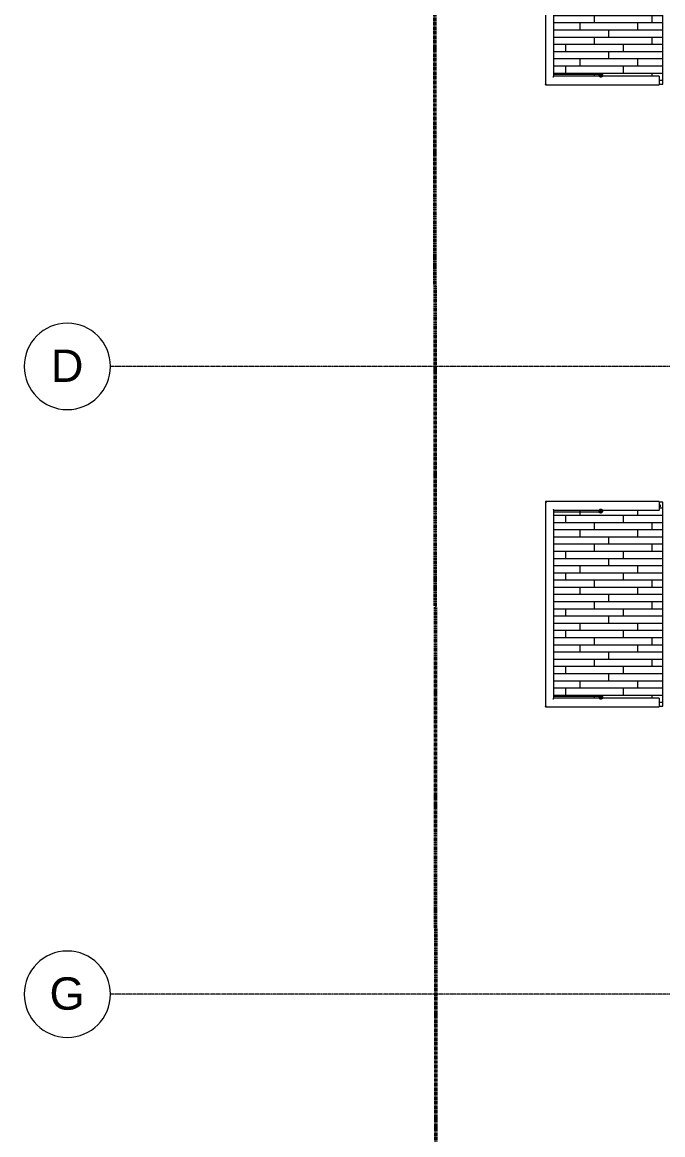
# Model space of a CAD drawing. Header units: inches. Extents: x -4218 to -1830, y 9767 to 12426.
# Drawn here: x -4218 to -3861, y 10389 to 11008 of the extents above; entities that cross this region are included whole.
import ezdxf

# ---------------------------------------------------------------- set-up
doc = ezdxf.new("R2010")
doc.units = ezdxf.units.IN
doc.header["$MEASUREMENT"] = 0
doc.linetypes.add('Double Dash 3_8_', pattern=[1, 0.375, -0.125, 0.125, -0.125, 0.125, -0.125])
doc.linetypes.add('Grid Line 1_2_', pattern=[0.875, 0.5, -0.125, 0.125, -0.125])
for name, color, linetype, lineweight in [('A-FLOR-5', 192, 'Continuous', 9), ('A-FLOR-HRAL', 11, 'Continuous', 9), ('A-FLOR-PATT-1', 9, 'Continuous', 9), ('A-WALL-8', 113, 'Continuous', 9), ('A-WALL-9', 113, 'Continuous', 50), ('C-PROP-LINE', 91, 'Double Dash 3_8_', 50), ('S-GRID-1', 1, 'Grid Line 1_2_', 9), ('S-GRID-IDEN', 1, 'Continuous', 9)]:
    doc.layers.add(name, color=color, linetype=linetype, lineweight=lineweight)
doc.styles.add('Arial', font='arial.ttf', dxfattribs={"height": 18})

# ---------------------------------------------------------------- blocks, each defined once
blk = doc.blocks.new('Railing - Baluster_01-2700443-BACKGROUND - 3RD FLOOR')
at = {"layer": 'A-FLOR-HRAL'}
for p, q in [((-0.59, 1.18), (0.59, 1.18)), ((-0.59, 0.59), (-0.59, 1.18)), ((0.59, 1.18), (0.59, 0.59))]:
    blk.add_line(p, q, dxfattribs=at)
blk = doc.blocks.new('Railing - Railing-2700308-BACKGROUND - 3RD FLOOR')
at = {"layer": 'A-FLOR-HRAL'}
for p, q in [((-3863.47, 10741.04), (-3926.72, 10741.04)), ((-3926.72, 10741.04), (-3926.72, 10626.99)), ((-3922, 10736.31), (-3863.47, 10736.31)), ((-3922, 10631.71), (-3922, 10736.31)), ((-3863.47, 10741.04), (-3863.47, 10740.57)), ((-3863.47, 10740.57), (-3863.47, 10736.79)), ((-3863.47, 10736.79), (-3863.47, 10736.31)), ((-3863.47, 10631.71), (-3922, 10631.71)), ((-3863.47, 10631.71), (-3863.47, 10631.24)), ((-3863.47, 10631.24), (-3863.47, 10627.46)), ((-3926.72, 10626.99), (-3863.47, 10626.99)), ((-3863.47, 10627.46), (-3863.47, 10626.99))]:
    blk.add_line(p, q, dxfattribs=at)
for points, knots in [([(-3926.72, 10741.04), (-3926.72, 10741.04), (-3926.72, 10741.03), (-3926.69, 10741), (-3926.66, 10740.98), (-3926.63, 10740.95), (-3926.61, 10740.92), (-3926.58, 10740.89), (-3926.54, 10740.85), (-3926.5, 10740.81), (-3926.46, 10740.78), (-3926.42, 10740.74), (-3926.35, 10740.67), (-3926.29, 10740.61), (-3926.25, 10740.57)], [0, 0, 0, 0, 0.166667, 0.25, 0.333333, 0.416667, 0.458333, 0.5, 0.583333, 0.666667, 0.708333, 0.75, 0.833333, 1, 1, 1, 1]), ([(-3922.47, 10736.79), (-3922.43, 10736.75), (-3922.37, 10736.68), (-3922.29, 10736.61), (-3922.24, 10736.56), (-3922.21, 10736.52), (-3922.18, 10736.49), (-3922.14, 10736.46), (-3922.12, 10736.43), (-3922.09, 10736.41), (-3922.06, 10736.38), (-3922.03, 10736.35), (-3922.01, 10736.32), (-3922, 10736.31), (-3922, 10736.31)], [0, 0, 0, 0, 0.166667, 0.25, 0.333333, 0.375, 0.416667, 0.5, 0.541667, 0.583333, 0.666667, 0.75, 0.833333, 1, 1, 1, 1]), ([(-3922.47, 10631.24), (-3922.43, 10631.28), (-3922.37, 10631.34), (-3922.29, 10631.42), (-3922.24, 10631.47), (-3922.21, 10631.5), (-3922.18, 10631.54), (-3922.14, 10631.57), (-3922.12, 10631.6), (-3922.09, 10631.62), (-3922.06, 10631.65), (-3922.03, 10631.68), (-3922.01, 10631.71), (-3922, 10631.71), (-3922, 10631.71)], [0, 0, 0, 0, 0.166667, 0.25, 0.333333, 0.375, 0.416667, 0.5, 0.541667, 0.583333, 0.666667, 0.75, 0.833333, 1, 1, 1, 1]), ([(-3926.72, 10626.99), (-3926.72, 10626.99), (-3926.72, 10627), (-3926.69, 10627.02), (-3926.66, 10627.05), (-3926.63, 10627.08), (-3926.61, 10627.11), (-3926.58, 10627.13), (-3926.54, 10627.17), (-3926.5, 10627.22), (-3926.46, 10627.25), (-3926.42, 10627.29), (-3926.35, 10627.36), (-3926.29, 10627.42), (-3926.25, 10627.46)], [0, 0, 0, 0, 0.166667, 0.25, 0.333333, 0.416667, 0.458333, 0.5, 0.583333, 0.666667, 0.708333, 0.75, 0.833333, 1, 1, 1, 1])]:
    blk.add_open_spline(points, degree=3, knots=knots, dxfattribs=at)
at = {"rotation": 270.0000000000003}
blk.add_blockref('Railing - Baluster_01-2700443-BACKGROUND - 3RD FLOOR', (-3864.06, 10738.68), dxfattribs=at)
blk = doc.blocks.new('Walls 59 - Walls 1-2574702-BACKGROUND - 3RD FLOOR')
at = {"layer": 'A-WALL-8'}
for p, q in [((-3895.9, 10736.13), (-3922, 10736.13)), ((-3922, 10735.38), (-3895.9, 10735.38))]:
    blk.add_line(p, q, dxfattribs=at)
at = {"layer": 'A-WALL-9', "flags": 128}
for points in [[(-3895.9, 10736.13), (-3896, 10736.12), (-3896.1, 10736.09), (-3896.19, 10736.04), (-3896.26, 10735.97), (-3896.31, 10735.89), (-3896.33, 10735.8), (-3896.33, 10735.71), (-3896.31, 10735.62), (-3896.26, 10735.54), (-3896.19, 10735.48), (-3896.1, 10735.42), (-3896, 10735.39), (-3895.9, 10735.38)], [(-3895.9, 10735.38), (-3895.8, 10735.39), (-3895.7, 10735.42), (-3895.61, 10735.48), (-3895.55, 10735.54), (-3895.5, 10735.62), (-3895.47, 10735.71), (-3895.47, 10735.8), (-3895.5, 10735.89), (-3895.55, 10735.97), (-3895.61, 10736.04), (-3895.7, 10736.09), (-3895.8, 10736.12), (-3895.9, 10736.13)]]:
    blk.add_lwpolyline(points, dxfattribs=at)
blk = doc.blocks.new('Walls 60 - Walls 1-2574721-BACKGROUND - 3RD FLOOR')
at = {"layer": 'A-WALL-8'}
for p, q in [((-3895.9, 10632.64), (-3922, 10632.64)), ((-3922, 10631.89), (-3895.9, 10631.89))]:
    blk.add_line(p, q, dxfattribs=at)
at = {"layer": 'A-WALL-9', "flags": 128}
for points in [[(-3895.9, 10632.64), (-3896, 10632.63), (-3896.1, 10632.59), (-3896.19, 10632.54), (-3896.26, 10632.48), (-3896.31, 10632.4), (-3896.33, 10632.31), (-3896.33, 10632.22), (-3896.31, 10632.13), (-3896.26, 10632.05), (-3896.19, 10631.98), (-3896.1, 10631.93), (-3896, 10631.9), (-3895.9, 10631.89)], [(-3895.9, 10631.89), (-3895.8, 10631.9), (-3895.7, 10631.93), (-3895.61, 10631.98), (-3895.55, 10632.05), (-3895.5, 10632.13), (-3895.47, 10632.22), (-3895.47, 10632.31), (-3895.5, 10632.4), (-3895.55, 10632.48), (-3895.61, 10632.54), (-3895.7, 10632.59), (-3895.8, 10632.63), (-3895.9, 10632.64)]]:
    blk.add_lwpolyline(points, dxfattribs=at)
blk = doc.blocks.new('Railing - Railing-2700310-BACKGROUND - 3RD FLOOR')
at = {"layer": 'A-FLOR-HRAL'}
for p, q in [((-3863.47, 11086.83), (-3926.72, 11086.83)), ((-3926.72, 11086.83), (-3926.72, 10972.78)), ((-3863.47, 11086.83), (-3863.47, 11086.35)), ((-3863.47, 11086.35), (-3863.47, 11082.57)), ((-3863.47, 11082.57), (-3863.47, 11082.1)), ((-3922, 11082.1), (-3863.47, 11082.1)), ((-3922, 10977.5), (-3922, 11082.1)), ((-3863.47, 10977.5), (-3922, 10977.5)), ((-3863.47, 10977.5), (-3863.47, 10977.03)), ((-3926.72, 10972.78), (-3863.47, 10972.78)), ((-3863.47, 10977.03), (-3863.47, 10973.25)), ((-3863.47, 10973.25), (-3863.47, 10972.78))]:
    blk.add_line(p, q, dxfattribs=at)
for points, knots in [([(-3926.72, 11086.83), (-3926.72, 11086.83), (-3926.72, 11086.82), (-3926.69, 11086.79), (-3926.66, 11086.76), (-3926.63, 11086.74), (-3926.61, 11086.71), (-3926.58, 11086.68), (-3926.54, 11086.64), (-3926.5, 11086.6), (-3926.46, 11086.56), (-3926.42, 11086.53), (-3926.35, 11086.46), (-3926.29, 11086.4), (-3926.25, 11086.35)], [0, 0, 0, 0, 0.166667, 0.25, 0.333333, 0.416667, 0.458333, 0.5, 0.583333, 0.666667, 0.708333, 0.75, 0.833333, 1, 1, 1, 1]), ([(-3922.47, 11082.57), (-3922.43, 11082.53), (-3922.37, 11082.47), (-3922.29, 11082.39), (-3922.24, 11082.35), (-3922.21, 11082.31), (-3922.18, 11082.28), (-3922.14, 11082.25), (-3922.12, 11082.22), (-3922.09, 11082.19), (-3922.06, 11082.16), (-3922.03, 11082.14), (-3922.01, 11082.11), (-3922, 11082.1), (-3922, 11082.1)], [0, 0, 0, 0, 0.166667, 0.25, 0.333333, 0.375, 0.416667, 0.5, 0.541667, 0.583333, 0.666667, 0.75, 0.833333, 1, 1, 1, 1]), ([(-3922.47, 10977.03), (-3922.43, 10977.07), (-3922.37, 10977.13), (-3922.29, 10977.21), (-3922.24, 10977.26), (-3922.21, 10977.29), (-3922.18, 10977.33), (-3922.14, 10977.36), (-3922.12, 10977.38), (-3922.09, 10977.41), (-3922.06, 10977.44), (-3922.03, 10977.47), (-3922.01, 10977.49), (-3922, 10977.5), (-3922, 10977.5)], [0, 0, 0, 0, 0.166667, 0.25, 0.333333, 0.375, 0.416667, 0.5, 0.541667, 0.583333, 0.666667, 0.75, 0.833333, 1, 1, 1, 1]), ([(-3926.72, 10972.78), (-3926.72, 10972.78), (-3926.72, 10972.78), (-3926.69, 10972.81), (-3926.66, 10972.84), (-3926.63, 10972.87), (-3926.61, 10972.89), (-3926.58, 10972.92), (-3926.54, 10972.96), (-3926.5, 10973), (-3926.46, 10973.04), (-3926.42, 10973.08), (-3926.35, 10973.15), (-3926.29, 10973.21), (-3926.25, 10973.25)], [0, 0, 0, 0, 0.166667, 0.25, 0.333333, 0.416667, 0.458333, 0.5, 0.583333, 0.666667, 0.708333, 0.75, 0.833333, 1, 1, 1, 1])]:
    blk.add_open_spline(points, degree=3, knots=knots, dxfattribs=at)
at = {"rotation": 270.0000000000003}
blk.add_blockref('Railing - Baluster_01-2700443-BACKGROUND - 3RD FLOOR', (-3864.06, 11084.46), dxfattribs=at)
blk = doc.blocks.new('Walls 84 - Walls 1-2575014-BACKGROUND - 3RD FLOOR')
at = {"layer": 'A-WALL-8'}
for p, q in [((-3895.9, 10978.42), (-3922, 10978.42)), ((-3922, 10977.67), (-3895.9, 10977.67))]:
    blk.add_line(p, q, dxfattribs=at)
at = {"layer": 'A-WALL-9', "flags": 128}
for points in [[(-3895.9, 10978.42), (-3896, 10978.41), (-3896.1, 10978.38), (-3896.19, 10978.33), (-3896.26, 10978.26), (-3896.31, 10978.18), (-3896.33, 10978.1), (-3896.33, 10978), (-3896.31, 10977.92), (-3896.26, 10977.84), (-3896.19, 10977.77), (-3896.1, 10977.72), (-3896, 10977.69), (-3895.9, 10977.67)], [(-3895.9, 10977.67), (-3895.8, 10977.69), (-3895.7, 10977.72), (-3895.61, 10977.77), (-3895.55, 10977.84), (-3895.5, 10977.92), (-3895.47, 10978), (-3895.47, 10978.1), (-3895.5, 10978.18), (-3895.55, 10978.26), (-3895.61, 10978.33), (-3895.7, 10978.38), (-3895.8, 10978.41), (-3895.9, 10978.42)]]:
    blk.add_lwpolyline(points, dxfattribs=at)
blk = doc.blocks.new('Family - ___-1878357-BACKGROUND - 3RD FLOOR')
at = {"layer": 'C-PROP-LINE'}
blk.add_line((-3989.42, 12089.69), (-3987.26, 10009.09), dxfattribs=at)
blk = doc.blocks.new('Grid - Grid Head - Circle-50561-BACKGROUND - 3RD FLOOR')
at = {"layer": 'S-GRID-IDEN'}
for start, end in [(360, 180), (180, 360)]:
    blk.add_arc((0, 0), 0.25, start, end, dxfattribs=at)

msp = doc.modelspace()

# ---------------------------------------------------------------- hatches: boundary and pattern name
at = {"layer": 'A-FLOR-PATT-1'}
h = msp.add_hatch(dxfattribs=at)
h.set_pattern_fill('FP_14', color=256, style=0, pattern_type=2)
h.set_pattern_definition([(0, (-2819.362, 10311.266), (0, 4), []), (90, (-2819.362, 10311.266), (-8, 8), [4, -28]), (90, (-2803.362, 10315.266), (-8, 8), [4, -28])])
h.paths.add_polyline_path([(-3861.47, 10973.14), (-3861.47, 11086.46), (-3863.47, 11086.46), (-3863.47, 11085.05), (-3862.88, 11085.05), (-3862.88, 11083.87), (-3863.47, 11083.87), (-3863.47, 11082.1), (-3922, 11082.06), (-3922, 10977.5), (-3863.47, 10977.49), (-3863.47, 10973.14), (-3862.5, 10973.14)], flags=0)
h = msp.add_hatch(dxfattribs=at)
h.set_pattern_fill('FP_13', color=256, style=0, pattern_type=2)
h.set_pattern_definition([(0, (-2819.362, 9965.479), (0, 4), []), (90, (-2819.362, 9965.479), (-8, 8), [4, -28]), (90, (-2803.362, 9969.479), (-8, 8), [4, -28])])
h.paths.add_polyline_path([(-3863.47, 10627.35), (-3861.47, 10627.35), (-3861.47, 10740.68), (-3863.47, 10740.68), (-3863.47, 10739.27), (-3862.88, 10739.27), (-3862.88, 10738.09), (-3863.47, 10738.09), (-3863.47, 10736.31), (-3922, 10736.27), (-3922, 10631.71), (-3863.47, 10631.7), (-3863.47, 10627.46)], flags=0)

# ---------------------------------------------------------------- linework, layer by layer
at = {"layer": 'A-FLOR-5'}
for p, q in [((-3861.47, 10973.14), (-3861.47, 11086.46)), ((-3863.47, 10973.14), (-3861.47, 10973.14)), ((-3861.47, 10740.68), (-3863.47, 10740.68)), ((-3861.47, 10627.35), (-3861.47, 10740.68)), ((-3863.47, 10627.35), (-3861.47, 10627.35))]:
    msp.add_line(p, q, dxfattribs=at)
at = {"layer": 'S-GRID-1'}
for p, q in [((-1830.2, 10816.19), (-4168.71, 10816.19)), ((-1830.2, 10467.19), (-4168.71, 10467.19))]:
    msp.add_line(p, q, dxfattribs=at)

# ---------------------------------------------------------------- block references
at = {"layer": 'A-FLOR-HRAL'}
for name in ['Railing - Railing-2700310-BACKGROUND - 3RD FLOOR', 'Railing - Railing-2700308-BACKGROUND - 3RD FLOOR']:
    msp.add_blockref(name, (0, 0), dxfattribs=at)
at = {"layer": 'A-WALL-8'}
for name in ['Walls 84 - Walls 1-2575014-BACKGROUND - 3RD FLOOR', 'Walls 59 - Walls 1-2574702-BACKGROUND - 3RD FLOOR', 'Walls 60 - Walls 1-2574721-BACKGROUND - 3RD FLOOR']:
    msp.add_blockref(name, (0, 0), dxfattribs=at)
at = {"layer": 'C-PROP-LINE'}
msp.add_blockref('Family - ___-1878357-BACKGROUND - 3RD FLOOR', (0, 0), dxfattribs=at)
at = {"layer": 'S-GRID-IDEN', "xscale": 95.99999999999994, "yscale": 95.99999999999994, "zscale": 95.99999999999994, "rotation": 89.99999999999987}
for p in [(-4192.71, 10816.19), (-4192.71, 10467.19)]:
    msp.add_blockref('Grid - Grid Head - Circle-50561-BACKGROUND - 3RD FLOOR', p, dxfattribs=at)

# ---------------------------------------------------------------- texts
at = {"layer": 'S-GRID-IDEN', "char_height": 18, "attachment_point": 1, "style": 'Arial'}
for s, insert, width in [('D', (-4201.88, 10825.57), 22.119), ('G', (-4202.61, 10476.57), 23.937)]:
    msp.add_mtext(s, dxfattribs=dict(at, insert=insert, width=width))

doc.saveas('drawing.dxf')
